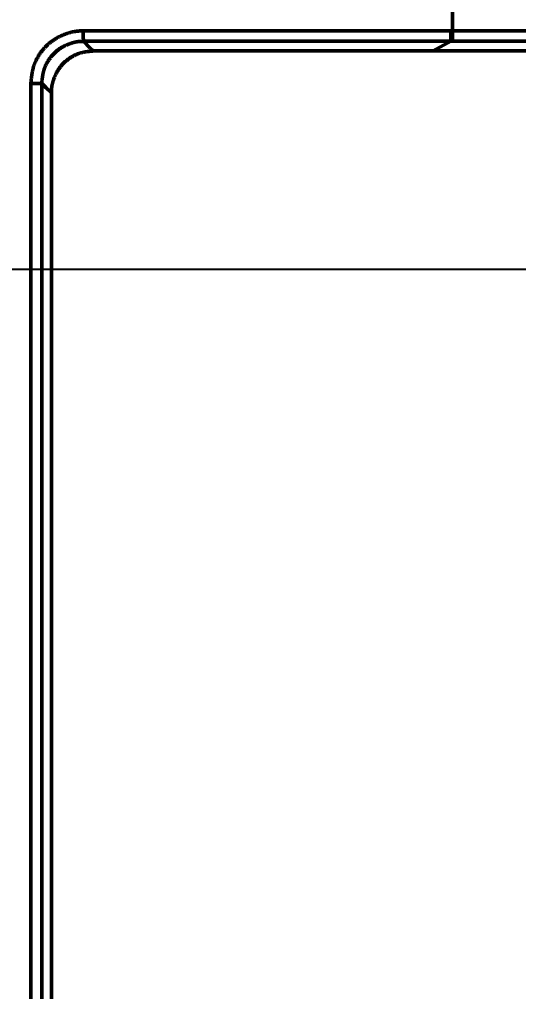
# Model space of a CAD drawing. Header units: millimetres. Extents: x -6033 to 120673, y -4970 to 90533.
# Drawn here: x 87177.98 to 87201.74, y 68647.49 to 68693.74 of the extents above; entities that cross this region are included whole.
import ezdxf
from ezdxf.enums import TextEntityAlignment as Align

# ---------------------------------------------------------------- set-up
doc = ezdxf.new("R2010")
doc.units = ezdxf.units.MM
doc.layers.get('DefPoints').update_dxf_attribs({"color": 250})
for name, color, linetype, lineweight in [('_ACM-A-ANNO-DIMS-c', 2, 'Continuous', 18), ('I-AR$0$I-SCOPE', 252, 'Continuous', 35), ('I-PLAN$0$_ACM-A-WALL-HACH', 251, 'Continuous', 9)]:
    doc.layers.add(name, color=color, linetype=linetype, lineweight=lineweight)
for name, color, linetype in [('I-CEILING$0$I-RCP-AIR', 64, 'Continuous'), ('I-CEILING$0$RC-Hatch【天花填充】', 251, 'Continuous'), ('I-FLOOR$0$I-FC-HATCH', 8, 'Continuous'), ('地坪', 7, 'Continuous'), ('天花', 7, 'Continuous')]:
    doc.layers.add(name, color=color, linetype=linetype)
doc.styles.add('_ACM-G-NOTES', font='arial.ttf')
doc.styles.add('I-CEILING$0$黑体', font='simhei.ttf', dxfattribs={"height": 600})
doc.dimstyles.new('_ACM-DIM-A_50', dxfattribs={"dimscale": 50, "dimtxt": 2.5, "dimasz": 1, "dimexe": 1.5, "dimexo": 1, "dimgap": 1, "dimtad": 1, "dimdec": 0, "dimrnd": 5, "dimzin": 1, "dimdsep": 46, "dimtxsty": '_ACM-G-NOTES', "dimblk": 'ARCHTICK', "dimcen": 2.5, "dimclrd": 256, "dimclre": 256, "dimclrt": 256, "dimadec": 3, "dimazin": 0, "dimtfac": 1, "dimtdec": 0, "dimtix": 1, "dimtmove": 0, "dimatfit": 3, "dimldrblk": 'DOTSMALL', "dimfxl": 5, "dimfxlon": 1, "dimlwd": 18, "dimlwe": 18, "dimarcsym": 0})

# ---------------------------------------------------------------- blocks, each defined once
blk = doc.blocks.new('I-AR')
at = {"layer": 'I-AR$0$I-SCOPE'}
h = blk.add_hatch(dxfattribs=at)
h.set_pattern_fill('ANSI31', color=256, scale=200)
h.paths.add_polyline_path([(63300, 72640), (66630, 72640), (66630, 70889.383), (90600, 70890), (90600, 66390), (96650, 66390), (96650, 24876.398), (18340, 24876.398), (18340, 66390), (48090, 66390), (48090, 72640), (51400, 72640), (51400, 72649.887), (52869.5, 72649.887), (52869.5, 72640), (55240, 72640), (55240, 72790), (59460, 72790), (59460, 72640), (61830.5, 72640), (61830.5, 72649.887), (63300, 72649.887)], flags=16)
h.paths.add_polyline_path([(7330, 0), (7330, -1770), (11180, -1770), (11180, 0), (18450, 0), (18450, 2900), (27550, 2900), (27550, 18090), (37037.331, 18090), (37037.331, 17350), (96200, 17350), (96200, 18120), (114640, 18120), (114640, 84500), (0, 84500), (0, 0)])
blk = doc.blocks.new('I-PLAN')
at = {"layer": 'I-PLAN$0$_ACM-A-WALL-HACH'}
h = blk.add_hatch(dxfattribs=at)
h.set_pattern_fill('ANSI31', color=256, scale=10, angle=45)
h.paths.add_polyline_path([(88260, 70790), (88260, 70890), (88030, 70890), (88030, 70790), (88230, 70790)], flags=17)
h.paths.add_polyline_path([(79671.546, 69390), (78155, 69390), (78155, 68990), (77955, 68990), (77955, 69590), (79671.546, 69590)], flags=17)
h.paths.add_polyline_path([(80271.546, 69390), (80271.546, 69590), (80780, 69590), (80780, 68990), (80580, 68990), (80580, 69390)], flags=17)
h.paths.add_polyline_path([(74580, 69590), (73930, 69590), (73930, 69390), (74580, 69390)])
h.paths.add_polyline_path([(68780, 69590), (69430, 69590), (69430, 69390), (68780, 69390)])
h.paths.add_polyline_path([(87280, 66490), (87480, 66490), (87480, 66390), (87280, 66390)])
h.paths.add_polyline_path([(82180, 68990), (82180, 69390), (84230, 69390), (84230, 66490), (84430, 66490), (84430, 69390), (85280, 69390), (85280, 69590), (81980, 69590), (81980, 68990)])
h.paths.add_polyline_path([(87480, 67390), (87480, 69390), (88280, 69390), (88280, 69590), (88080, 69590), (86480, 69590), (86480, 69390), (87280, 69390), (87280, 67390)], flags=17)
h.paths.add_polyline_path([(72130, 68170), (72130, 66490), (72330, 66490), (72330, 67870), (73130, 67870), (73130, 68070), (72330, 68070), (72330, 68170)])
h.paths.add_polyline_path([(71230, 68170), (71230, 66390), (71030, 66390), (71030, 67870), (70230, 67870), (70230, 68070), (71030, 68070), (71030, 68170)])
h.paths.add_polyline_path([(72130, 69070), (72330, 69070), (72330, 69390), (73030, 69390), (73030, 69590), (72130, 69590)])
h.paths.add_polyline_path([(71230, 69070), (71030, 69070), (71030, 69390), (70330, 69390), (70330, 69590), (71230, 69590)])
h.paths.add_polyline_path([(67800, 69490), (67830, 69490), (67830, 69590), (67800, 69590)], flags=17)
h.paths.add_polyline_path([(76755, 69590), (75180, 69590), (75180, 69390), (75330, 69390), (75330, 66390), (75530, 66390), (75530, 69390), (76555, 69390), (76555, 68990), (76755, 68990)])
h.paths.add_polyline_path([(68180, 69590), (68180, 69390), (68030, 69390), (68030, 66520), (67780, 66520), (67780, 66390), (67400, 66390), (67400, 66720), (67830, 66720), (67830, 69590)])
edge = h.paths.add_edge_path()
edge.add_line((89860, 70890), (88860, 70890))
edge.add_line((75530, 66520), (84230, 66520))
edge.add_line((75530, 66720), (84230, 66720))
blk = doc.blocks.new('I-CEILING$0$RPK-22-40FSNQS')
at = {"color": 0, "lineweight": 50}
for p, q in [((-239.456632, -98.98318), (-239.456632, -60.092556)), ((-238.958666, -98.965252), (-238.958666, -60.08462)), ((-238.500068, -81.310286), (-238.500068, -60.472714)), ((-238.500008, -82.326264), (-238.500068, -81.310286)), ((-239.456632, -81.406264), (-240.543404, -81.406264)), ((-238.958666, -81.48232), (-238.500008, -82.326264)), ((-238.500008, -98.506596), (-238.500008, -82.326264)), ((-238.63835, -98.644928), (-238.500008, -98.506596)), ((-238.958666, -98.965252), (-238.63835, -98.644928)), ((-236.76727, -100.764486), (-236.957648, -100.954898)), ((-236.500958, -100.49814), (-236.76727, -100.764486)), ((-150.999078, -100.49814), (-236.500958, -100.49814)), ((-236.957648, -101.4741), (-236.957648, -100.954898)), ((-236.957648, -100.954898), (-150.542358, -100.954898)), ((-150.542358, -101.4741), (-236.957648, -101.4741))]:
    blk.add_line(p, q, dxfattribs=at)
for points in [[(-239.456632, -81.406264), (-239.453548, -81.40626), (-239.450464, -81.406258), (-239.44738, -81.406254), (-239.444296, -81.406252), (-239.441212, -81.406248), (-239.43813, -81.406246), (-239.435048, -81.406242), (-239.431966, -81.40624), (-239.428886, -81.406236), (-239.425808, -81.406232), (-239.42273, -81.406228), (-239.419654, -81.406226), (-239.416578, -81.406222), (-239.413504, -81.406218), (-239.410432, -81.406212), (-239.407362, -81.406208), (-239.404294, -81.406204), (-239.401228, -81.406198), (-239.398164, -81.406194), (-239.395102, -81.406188), (-239.392044, -81.406182), (-239.388986, -81.406176), (-239.385932, -81.40617), (-239.38288, -81.406162), (-239.37983, -81.406156), (-239.376784, -81.406148), (-239.373742, -81.40614), (-239.370702, -81.406132), (-239.367666, -81.406124), (-239.364632, -81.406114), (-239.361602, -81.406106), (-239.358576, -81.406096), (-239.355554, -81.406086), (-239.352536, -81.406074), (-239.349522, -81.406064), (-239.346512, -81.406052), (-239.343506, -81.40604), (-239.340506, -81.406028), (-239.337508, -81.406016), (-239.334516, -81.406002), (-239.331528, -81.40599), (-239.328544, -81.405976), (-239.325566, -81.405962), (-239.322594, -81.405948), (-239.319626, -81.405932), (-239.316662, -81.405918), (-239.313706, -81.405902), (-239.310754, -81.405886), (-239.307806, -81.40587), (-239.304866, -81.405854), (-239.30193, -81.405836), (-239.299002, -81.40582), (-239.296078, -81.405802), (-239.293162, -81.405784), (-239.29025, -81.405766), (-239.287346, -81.405748), (-239.284448, -81.405728), (-239.281556, -81.40571), (-239.27867, -81.40569), (-239.275792, -81.405672), (-239.27292, -81.405652), (-239.270056, -81.405632), (-239.267198, -81.40561), (-239.264348, -81.40559), (-239.261506, -81.40557), (-239.25867, -81.405548), (-239.255842, -81.405526), (-239.253022, -81.405504), (-239.25021, -81.405482), (-239.247404, -81.40546), (-239.244608, -81.405438), (-239.24182, -81.405414), (-239.23904, -81.405392), (-239.236266, -81.405368), (-239.233504, -81.405344), (-239.230748, -81.40532), (-239.228002, -81.405296), (-239.225264, -81.405272), (-239.222534, -81.405246), (-239.219814, -81.40522), (-239.217102, -81.405196), (-239.2144, -81.40517), (-239.211706, -81.405144), (-239.209022, -81.405116), (-239.206348, -81.40509), (-239.203684, -81.405064), (-239.201028, -81.405036), (-239.198382, -81.405008), (-239.195746, -81.40498), (-239.19312, -81.404952), (-239.190504, -81.404924), (-239.187898, -81.404894), (-239.185302, -81.404866), (-239.182718, -81.404836), (-239.180144, -81.404806), (-239.17758, -81.404778), (-239.175026, -81.404746), (-239.172484, -81.404716), (-239.169952, -81.404686), (-239.16743, -81.404654), (-239.16492, -81.404624), (-239.162422, -81.404592), (-239.159934, -81.40456), (-239.157458, -81.404528), (-239.154994, -81.404496), (-239.15254, -81.404462), (-239.150098, -81.40443), (-239.147668, -81.404396), (-239.14525, -81.404364), (-239.142842, -81.40433), (-239.140448, -81.404296), (-239.138066, -81.404262), (-239.135696, -81.404228), (-239.133336, -81.404192), (-239.130992, -81.404158), (-239.128658, -81.404122), (-239.126336, -81.404088), (-239.124028, -81.404052), (-239.121732, -81.404016), (-239.119448, -81.40398), (-239.117178, -81.403944), (-239.114922, -81.403908), (-239.112678, -81.40387), (-239.110446, -81.403834), (-239.108228, -81.403796), (-239.106024, -81.40376), (-239.103832, -81.403722), (-239.101656, -81.403684), (-239.099492, -81.403646), (-239.09734, -81.403608), (-239.095204, -81.403568), (-239.09308, -81.40353), (-239.09097, -81.40349), (-239.088876, -81.403452), (-239.086794, -81.403412), (-239.084726, -81.403372), (-239.082672, -81.403332), (-239.080632, -81.403292), (-239.078606, -81.403252), (-239.076596, -81.40321), (-239.074598, -81.40317), (-239.072616, -81.403128), (-239.070648, -81.403086), (-239.068694, -81.403044), (-239.066756, -81.403002), (-239.06483, -81.40296), (-239.062922, -81.402918), (-239.061026, -81.402874), (-239.059146, -81.402832), (-239.057282, -81.402788), (-239.05543, -81.402744), (-239.053596, -81.4027), (-239.051776, -81.402656), (-239.049972, -81.402612), (-239.048184, -81.402566), (-239.04641, -81.402522), (-239.044652, -81.402476), (-239.04291, -81.402432), (-239.041184, -81.402386), (-239.039474, -81.40234), (-239.037778, -81.402294), (-239.0361, -81.402248), (-239.034438, -81.402202), (-239.032792, -81.402156), (-239.031162, -81.40211), (-239.02955, -81.402064), (-239.027952, -81.402018), (-239.026372, -81.401972), (-239.024808, -81.401926), (-239.023262, -81.40188), (-239.021732, -81.401832), (-239.020218, -81.401786), (-239.018722, -81.40174), (-239.017244, -81.401694), (-239.015782, -81.401648), (-239.014338, -81.4016), (-239.01291, -81.401554), (-239.0115, -81.401508), (-239.010108, -81.401462), (-239.008734, -81.401416), (-239.007376, -81.401372), (-239.006038, -81.401326), (-239.004716, -81.40128), (-239.003412, -81.401234), (-239.002126, -81.401188), (-239.000856, -81.401142), (-238.999606, -81.401098), (-238.998372, -81.401052), (-238.997156, -81.401004), (-238.995956, -81.400958), (-238.994774, -81.400912), (-238.993608, -81.400864), (-238.99246, -81.400816), (-238.99133, -81.400768), (-238.990216, -81.40072), (-238.98912, -81.400672), (-238.98804, -81.400622), (-238.986976, -81.400572), (-238.98593, -81.400522), (-238.9849, -81.40047), (-238.983886, -81.400418), (-238.98289, -81.400366), (-238.98191, -81.400312), (-238.980946, -81.400258), (-238.979998, -81.400202), (-238.979066, -81.400146), (-238.978152, -81.40009), (-238.977252, -81.400032), (-238.97637, -81.399972), (-238.975504, -81.399912), (-238.974854, -81.399866), (-238.974212, -81.399818), (-238.97358, -81.39977), (-238.972956, -81.399722), (-238.97234, -81.399672), (-238.971732, -81.399622), (-238.971132, -81.399572), (-238.970538, -81.399522), (-238.969952, -81.39947), (-238.969372, -81.39942), (-238.968798, -81.399368), (-238.96823, -81.399314), (-238.967668, -81.399262), (-238.967112, -81.399208), (-238.96656, -81.399156), (-238.966012, -81.399102), (-238.96547, -81.399048), (-238.96493, -81.398992), (-238.964396, -81.398938), (-238.963864, -81.398882), (-238.963336, -81.398828), (-238.96281, -81.398772), (-238.962286, -81.398716), (-238.961764, -81.398662), (-238.961246, -81.398606), (-238.96021, -81.398494), (-238.959696, -81.398438), (-238.95918, -81.398382), (-238.958666, -81.398324)], [(-239.456632, -81.490302), (-239.453548, -81.4903), (-239.450464, -81.490296), (-239.44738, -81.490294), (-239.444296, -81.49029), (-239.441212, -81.490288), (-239.43813, -81.490284), (-239.435048, -81.490282), (-239.431966, -81.490278), (-239.428886, -81.490274), (-239.425808, -81.490272), (-239.42273, -81.490268), (-239.419654, -81.490264), (-239.416578, -81.49026), (-239.413504, -81.490256), (-239.410432, -81.490252), (-239.407362, -81.490246), (-239.404294, -81.490242), (-239.401228, -81.490238), (-239.398164, -81.490232), (-239.395102, -81.490226), (-239.388986, -81.490214), (-239.385932, -81.490208), (-239.38288, -81.490202), (-239.37983, -81.490194), (-239.376784, -81.490186), (-239.373742, -81.490178), (-239.370702, -81.49017), (-239.367666, -81.490162), (-239.364632, -81.490154), (-239.361602, -81.490144), (-239.358576, -81.490134), (-239.355554, -81.490124), (-239.352536, -81.490114), (-239.349522, -81.490102), (-239.346512, -81.490092), (-239.343506, -81.49008), (-239.340506, -81.490068), (-239.337508, -81.490054), (-239.334516, -81.490042), (-239.331528, -81.490028), (-239.328544, -81.490014), (-239.325566, -81.49), (-239.322594, -81.489986), (-239.319626, -81.489972), (-239.316662, -81.489956), (-239.313706, -81.48994), (-239.310754, -81.489924), (-239.307806, -81.489908), (-239.304866, -81.489892), (-239.30193, -81.489876), (-239.299002, -81.489858), (-239.296078, -81.48984), (-239.293162, -81.489824), (-239.29025, -81.489804), (-239.287346, -81.489786), (-239.284448, -81.489768), (-239.281556, -81.489748), (-239.27867, -81.48973), (-239.275792, -81.48971), (-239.27292, -81.48969), (-239.270056, -81.48967), (-239.267198, -81.48965), (-239.264348, -81.489628), (-239.261506, -81.489608), (-239.25867, -81.489586), (-239.255842, -81.489564), (-239.253022, -81.489544), (-239.25021, -81.48952), (-239.247404, -81.489498), (-239.244608, -81.489476), (-239.24182, -81.489452), (-239.23904, -81.48943), (-239.236266, -81.489406), (-239.233504, -81.489382), (-239.230748, -81.489358), (-239.228002, -81.489332), (-239.225264, -81.489308), (-239.222534, -81.489284), (-239.219814, -81.489258), (-239.217102, -81.489232), (-239.2144, -81.489206), (-239.211706, -81.48918), (-239.209022, -81.489154), (-239.206348, -81.489126), (-239.203684, -81.4891), (-239.201028, -81.489072), (-239.198382, -81.489044), (-239.195746, -81.489016), (-239.19312, -81.488988), (-239.190504, -81.488958), (-239.187898, -81.48893), (-239.185302, -81.4889), (-239.182718, -81.48887), (-239.180144, -81.48884), (-239.17758, -81.48881), (-239.175026, -81.48878), (-239.172484, -81.48875), (-239.169952, -81.488718), (-239.16743, -81.488688), (-239.16492, -81.488656), (-239.162422, -81.488624), (-239.159934, -81.488592), (-239.157458, -81.48856), (-239.154994, -81.488526), (-239.15254, -81.488494), (-239.150098, -81.48846), (-239.147668, -81.488428), (-239.14525, -81.488394), (-239.142842, -81.48836), (-239.140448, -81.488326), (-239.138066, -81.488292), (-239.135696, -81.488256), (-239.133336, -81.488222), (-239.130992, -81.488186), (-239.128658, -81.488152), (-239.126336, -81.488116), (-239.124028, -81.48808), (-239.121732, -81.488044), (-239.119448, -81.488008), (-239.117178, -81.487972), (-239.114922, -81.487934), (-239.112678, -81.487898), (-239.110446, -81.48786), (-239.108228, -81.487822), (-239.106024, -81.487786), (-239.103832, -81.487748), (-239.101656, -81.48771), (-239.099492, -81.487672), (-239.09734, -81.487632), (-239.095204, -81.487594), (-239.09308, -81.487554), (-239.09097, -81.487516), (-239.088876, -81.487476), (-239.086794, -81.487436), (-239.084726, -81.487396), (-239.082672, -81.487356), (-239.080632, -81.487316), (-239.078606, -81.487274), (-239.076596, -81.487234), (-239.074598, -81.487192), (-239.072616, -81.48715), (-239.070648, -81.487108), (-239.068694, -81.487066), (-239.066756, -81.487024), (-239.06483, -81.486982), (-239.062922, -81.486938), (-239.061026, -81.486896), (-239.059146, -81.486852), (-239.057282, -81.486808), (-239.05543, -81.486764), (-239.053596, -81.48672), (-239.051776, -81.486676), (-239.049972, -81.48663), (-239.048184, -81.486586), (-239.04641, -81.48654), (-239.044652, -81.486494), (-239.04291, -81.486448), (-239.041184, -81.486402), (-239.039474, -81.486358), (-239.037778, -81.48631), (-239.0361, -81.486264), (-239.034438, -81.486218), (-239.032792, -81.486172), (-239.031162, -81.486126), (-239.02955, -81.486078), (-239.027952, -81.486032), (-239.026372, -81.485986), (-239.024808, -81.485938), (-239.023262, -81.485892), (-239.021732, -81.485844), (-239.020218, -81.485798), (-239.018722, -81.485752), (-239.017244, -81.485704), (-239.015782, -81.485658), (-239.014338, -81.485612), (-239.01291, -81.485564), (-239.0115, -81.485518), (-239.010108, -81.485472), (-239.008734, -81.485426), (-239.007376, -81.48538), (-239.006038, -81.485334), (-239.004716, -81.485288), (-239.003412, -81.485242), (-239.002126, -81.485196), (-239.000856, -81.48515), (-238.999606, -81.485104), (-238.998372, -81.485058), (-238.997156, -81.485012), (-238.995956, -81.484964), (-238.994774, -81.484918), (-238.993608, -81.48487), (-238.99246, -81.484822), (-238.99133, -81.484774), (-238.990216, -81.484726), (-238.98912, -81.484676), (-238.98804, -81.484628), (-238.986976, -81.484576), (-238.98593, -81.484526), (-238.9849, -81.484474), (-238.983886, -81.484422), (-238.98289, -81.48437), (-238.98191, -81.484316), (-238.980946, -81.48426), (-238.979998, -81.484206), (-238.979066, -81.48415), (-238.978152, -81.484092), (-238.977252, -81.484034), (-238.97637, -81.483974), (-238.975504, -81.483914), (-238.974854, -81.483866), (-238.974212, -81.48382), (-238.97358, -81.48377), (-238.972956, -81.483722), (-238.97234, -81.483672), (-238.971732, -81.483624), (-238.971132, -81.483572), (-238.970538, -81.483522), (-238.969952, -81.48347), (-238.969372, -81.483418), (-238.968798, -81.483366), (-238.96823, -81.483314), (-238.967668, -81.48326), (-238.967112, -81.483208), (-238.96656, -81.483154), (-238.966012, -81.4831), (-238.96547, -81.483044), (-238.96493, -81.48299), (-238.964396, -81.482934), (-238.963864, -81.48288), (-238.963334, -81.482824), (-238.96281, -81.482768), (-238.962286, -81.482712), (-238.961764, -81.482656), (-238.960728, -81.482544), (-238.96021, -81.482488), (-238.959696, -81.482432), (-238.95918, -81.482376), (-238.958666, -81.48232)], [(-238.500008, -98.506596), (-238.497848, -98.528966), (-238.495678, -98.551332), (-238.493488, -98.573694), (-238.491266, -98.596048), (-238.489, -98.61839), (-238.486684, -98.640718), (-238.484302, -98.66303), (-238.481848, -98.685322), (-238.47931, -98.707592), (-238.476676, -98.729838), (-238.473938, -98.752056), (-238.471084, -98.774244), (-238.468102, -98.796398), (-238.464986, -98.818516), (-238.46172, -98.840594), (-238.458296, -98.862634), (-238.454706, -98.884626), (-238.450934, -98.906574), (-238.446974, -98.928472), (-238.442814, -98.950316), (-238.438444, -98.972106), (-238.433852, -98.993836), (-238.429028, -99.015508), (-238.423962, -99.037114), (-238.418644, -99.058656), (-238.413062, -99.080128), (-238.407206, -99.101528), (-238.401066, -99.122854), (-238.394632, -99.144102), (-238.387892, -99.16527), (-238.380838, -99.186356), (-238.373474, -99.207356), (-238.365806, -99.228266), (-238.357838, -99.249086), (-238.349576, -99.269814), (-238.341026, -99.290444), (-238.332194, -99.310976), (-238.323084, -99.331404), (-238.313702, -99.35173), (-238.304056, -99.371948), (-238.294148, -99.392056), (-238.283984, -99.412052), (-238.273572, -99.431934), (-238.262916, -99.451696), (-238.25202, -99.471338), (-238.240894, -99.490858), (-238.229538, -99.510252), (-238.217962, -99.529516), (-238.20617, -99.54865), (-238.194166, -99.56765), (-238.181956, -99.586512), (-238.169548, -99.605236), (-238.156946, -99.623818), (-238.144156, -99.642256), (-238.131182, -99.660544), (-238.11803, -99.678684), (-238.104706, -99.696672), (-238.091218, -99.714504), (-238.077566, -99.732176), (-238.063762, -99.74969), (-238.049804, -99.76704), (-238.035694, -99.784224), (-238.021428, -99.801242), (-238.007, -99.818094), (-237.992412, -99.834778), (-237.977654, -99.85129), (-237.962728, -99.867632), (-237.94763, -99.883802), (-237.932354, -99.899798), (-237.916898, -99.91562), (-237.90126, -99.931266), (-237.885436, -99.946734), (-237.86942, -99.962022), (-237.853212, -99.977132), (-237.836808, -99.992062), (-237.820204, -100.006808), (-237.803396, -100.02137), (-237.786382, -100.035748), (-237.769158, -100.04994), (-237.751722, -100.063946), (-237.73407, -100.077762), (-237.716196, -100.091388), (-237.6981, -100.104824), (-237.679778, -100.118066), (-237.661226, -100.131116), (-237.64244, -100.14397), (-237.623418, -100.15663), (-237.604156, -100.16909), (-237.584652, -100.181354), (-237.5649, -100.193416), (-237.544902, -100.205278), (-237.524676, -100.216936), (-237.50424, -100.228386), (-237.483614, -100.239626), (-237.462816, -100.250652), (-237.441872, -100.261464), (-237.420796, -100.272056), (-237.399612, -100.282424), (-237.378336, -100.292568), (-237.356992, -100.302484), (-237.3356, -100.31217), (-237.314176, -100.32162), (-237.292744, -100.330834), (-237.271322, -100.339806), (-237.24993, -100.348536), (-237.22859, -100.35702), (-237.20732, -100.365256), (-237.18614, -100.373238), (-237.165072, -100.380964), (-237.144134, -100.388434), (-237.123346, -100.39564), (-237.10273, -100.402584), (-237.082306, -100.40926), (-237.06209, -100.415666), (-237.042106, -100.421798), (-237.022374, -100.427656), (-237.002912, -100.433232), (-236.983742, -100.438528), (-236.964882, -100.443536), (-236.946352, -100.448258), (-236.92817, -100.45269), (-236.910326, -100.45684), (-236.89281, -100.46072), (-236.87561, -100.464336), (-236.858714, -100.4677), (-236.84211, -100.47082), (-236.825788, -100.473708), (-236.809734, -100.476372), (-236.793938, -100.478824), (-236.778386, -100.48107), (-236.76307, -100.483122), (-236.747976, -100.484992), (-236.733092, -100.486684), (-236.718408, -100.488212), (-236.70391, -100.489586), (-236.689588, -100.490812), (-236.67543, -100.491904), (-236.661424, -100.49287), (-236.647558, -100.493718), (-236.633822, -100.49446), (-236.620202, -100.495104), (-236.606686, -100.495662), (-236.593266, -100.49614), (-236.579926, -100.496552), (-236.566658, -100.496906), (-236.553448, -100.49721), (-236.540284, -100.497478), (-236.527156, -100.497714), (-236.51405, -100.497932), (-236.500958, -100.49814)], [(-239.456632, -98.98318), (-239.453548, -98.983174), (-239.450464, -98.983166), (-239.44738, -98.98316), (-239.444296, -98.983154), (-239.441212, -98.983146), (-239.43813, -98.98314), (-239.435048, -98.983132), (-239.431966, -98.983126), (-239.428886, -98.983118), (-239.425808, -98.98311), (-239.42273, -98.983102), (-239.419654, -98.983094), (-239.416578, -98.983084), (-239.413504, -98.983074), (-239.410432, -98.983066), (-239.407362, -98.983054), (-239.404294, -98.983044), (-239.401228, -98.983032), (-239.398164, -98.983022), (-239.395102, -98.983008), (-239.392044, -98.982996), (-239.388986, -98.982982), (-239.385932, -98.982968), (-239.38288, -98.982952), (-239.37983, -98.982936), (-239.376784, -98.98292), (-239.373742, -98.982902), (-239.370702, -98.982884), (-239.367666, -98.982864), (-239.364632, -98.982844), (-239.361602, -98.982824), (-239.358576, -98.982802), (-239.355554, -98.982778), (-239.352536, -98.982754), (-239.349522, -98.98273), (-239.346512, -98.982704), (-239.343506, -98.982678), (-239.340506, -98.98265), (-239.337508, -98.982622), (-239.334516, -98.982592), (-239.331528, -98.982562), (-239.328544, -98.982532), (-239.325566, -98.9825), (-239.322594, -98.982468), (-239.319626, -98.982434), (-239.316662, -98.9824), (-239.313706, -98.982366), (-239.310754, -98.98233), (-239.307806, -98.982294), (-239.304866, -98.982256), (-239.30193, -98.982218), (-239.299002, -98.98218), (-239.296078, -98.98214), (-239.293162, -98.9821), (-239.29025, -98.98206), (-239.287346, -98.982018), (-239.284448, -98.981976), (-239.281556, -98.981934), (-239.27867, -98.98189), (-239.275792, -98.981846), (-239.27292, -98.981802), (-239.270056, -98.981756), (-239.267198, -98.98171), (-239.264348, -98.981664), (-239.261506, -98.981616), (-239.25867, -98.981568), (-239.255842, -98.98152), (-239.253022, -98.98147), (-239.25021, -98.98142), (-239.247404, -98.98137), (-239.244608, -98.981318), (-239.24182, -98.981266), (-239.239038, -98.981214), (-239.236266, -98.98116), (-239.233504, -98.981106), (-239.230748, -98.981052), (-239.228002, -98.980996), (-239.225262, -98.98094), (-239.222534, -98.980884), (-239.219814, -98.980828), (-239.217102, -98.98077), (-239.2144, -98.980712), (-239.211706, -98.980652), (-239.209022, -98.980592), (-239.206348, -98.980532), (-239.203684, -98.98047), (-239.201028, -98.98041), (-239.198382, -98.980346), (-239.195746, -98.980284), (-239.19312, -98.98022), (-239.190504, -98.980156), (-239.187898, -98.98009), (-239.185302, -98.980024), (-239.182718, -98.979958), (-239.180144, -98.979892), (-239.17758, -98.979824), (-239.175026, -98.979756), (-239.172484, -98.979686), (-239.169952, -98.979618), (-239.16743, -98.979548), (-239.16492, -98.979476), (-239.162422, -98.979406), (-239.159934, -98.979334), (-239.157458, -98.97926), (-239.154994, -98.979188), (-239.15254, -98.979114), (-239.150098, -98.97904), (-239.147668, -98.978964), (-239.14525, -98.97889), (-239.142844, -98.978814), (-239.140448, -98.978738), (-239.138066, -98.97866), (-239.135696, -98.978582), (-239.133338, -98.978504), (-239.130992, -98.978426), (-239.128658, -98.978346), (-239.126336, -98.978266), (-239.124028, -98.978186), (-239.121732, -98.978106), (-239.119448, -98.978024), (-239.117178, -98.977942), (-239.114922, -98.97786), (-239.112676, -98.977776), (-239.110446, -98.977694), (-239.108228, -98.97761), (-239.106024, -98.977524), (-239.103832, -98.97744), (-239.101654, -98.977354), (-239.09949, -98.977268), (-239.09734, -98.977182), (-239.095202, -98.977094), (-239.09308, -98.977006), (-239.09097, -98.976918), (-239.088874, -98.97683), (-239.086792, -98.97674), (-239.084724, -98.97665), (-239.08267, -98.97656), (-239.08063, -98.976468), (-239.078606, -98.976378), (-239.076594, -98.976286), (-239.074598, -98.976192), (-239.072614, -98.976098), (-239.070646, -98.976004), (-239.068694, -98.97591), (-239.066754, -98.975816), (-239.06483, -98.97572), (-239.06292, -98.975624), (-239.061026, -98.975526), (-239.059146, -98.975428), (-239.057282, -98.97533), (-239.055432, -98.975232), (-239.053596, -98.975132), (-239.051778, -98.975032), (-239.049974, -98.974932), (-239.048186, -98.974832), (-239.046412, -98.97473), (-239.044654, -98.974628), (-239.042914, -98.974526), (-239.041188, -98.974424), (-239.039478, -98.97432), (-239.037784, -98.974216), (-239.036106, -98.974114), (-239.034444, -98.97401), (-239.032798, -98.973906), (-239.031168, -98.9738), (-239.029556, -98.973696), (-239.027958, -98.973592), (-239.026378, -98.973486), (-239.024814, -98.973382), (-239.023268, -98.973278), (-239.021738, -98.973172), (-239.020224, -98.973068), (-239.018728, -98.972962), (-239.017248, -98.972858), (-239.015786, -98.972752), (-239.01434, -98.972648), (-239.012912, -98.972544), (-239.011502, -98.97244), (-239.010108, -98.972334), (-239.008734, -98.972232), (-239.007374, -98.972128), (-239.006034, -98.972024), (-239.004712, -98.97192), (-239.003406, -98.971816), (-239.002118, -98.971714), (-239.000848, -98.97161), (-238.999596, -98.971506), (-238.99836, -98.971402), (-238.997142, -98.971296), (-238.99594, -98.97119), (-238.994758, -98.971084), (-238.993592, -98.970978), (-238.992442, -98.97087), (-238.99131, -98.970762), (-238.990196, -98.970652), (-238.989098, -98.970542), (-238.988018, -98.97043), (-238.986954, -98.970318), (-238.985908, -98.970204), (-238.984878, -98.970088), (-238.983864, -98.96997), (-238.982868, -98.969852), (-238.98189, -98.969732), (-238.980928, -98.96961), (-238.979982, -98.969486), (-238.979052, -98.96936), (-238.97814, -98.96923), (-238.977246, -98.9691), (-238.976366, -98.968968), (-238.975504, -98.968834), (-238.974848, -98.968728), (-238.974202, -98.96862), (-238.973566, -98.968512), (-238.972938, -98.968402), (-238.972318, -98.968292), (-238.971708, -98.96818), (-238.971106, -98.968066), (-238.97051, -98.967952), (-238.969922, -98.967836), (-238.96934, -98.96772), (-238.968766, -98.967602), (-238.968198, -98.967484), (-238.967636, -98.967364), (-238.96708, -98.967244), (-238.966528, -98.967124), (-238.965982, -98.967002), (-238.96544, -98.96688), (-238.964902, -98.966756), (-238.964368, -98.966634), (-238.963838, -98.96651), (-238.963312, -98.966384), (-238.962788, -98.96626), (-238.962268, -98.966134), (-238.961748, -98.96601), (-238.961232, -98.965884), (-238.960716, -98.965758), (-238.960202, -98.965632), (-238.95969, -98.965504), (-238.959178, -98.965378), (-238.958666, -98.965252)], [(-238.958666, -98.965252), (-238.958488, -98.977968), (-238.958302, -98.990694), (-238.958096, -99.003444), (-238.957862, -99.016228), (-238.957592, -99.029058), (-238.957276, -99.041946), (-238.956902, -99.054902), (-238.956464, -99.067938), (-238.955952, -99.081064), (-238.955356, -99.094294), (-238.954668, -99.107638), (-238.953876, -99.121108), (-238.952974, -99.134716), (-238.95195, -99.148472), (-238.950796, -99.162388), (-238.949502, -99.176476), (-238.94806, -99.190746), (-238.94646, -99.20521), (-238.944692, -99.21988), (-238.942748, -99.234768), (-238.940618, -99.249886), (-238.938292, -99.265242), (-238.935764, -99.28085), (-238.93302, -99.29672), (-238.930052, -99.312866), (-238.926854, -99.329296), (-238.923414, -99.346026), (-238.919722, -99.363062), (-238.91577, -99.38042), (-238.911548, -99.398108), (-238.906942, -99.416554), (-238.902048, -99.435338), (-238.896868, -99.45444), (-238.891404, -99.47384), (-238.885658, -99.493518), (-238.879636, -99.513454), (-238.873338, -99.533628), (-238.866768, -99.55402), (-238.85993, -99.574608), (-238.852824, -99.595374), (-238.845454, -99.616296), (-238.837822, -99.637354), (-238.829934, -99.658528), (-238.82179, -99.6798), (-238.813394, -99.701146), (-238.804748, -99.72255), (-238.795854, -99.743988), (-238.786718, -99.76544), (-238.77734, -99.786888), (-238.767722, -99.808312), (-238.75787, -99.829688), (-238.747784, -99.851), (-238.73747, -99.872226), (-238.726928, -99.893346), (-238.716162, -99.91434), (-238.705174, -99.935188), (-238.693966, -99.955868), (-238.682544, -99.976362), (-238.670908, -99.996648), (-238.659062, -100.016708), (-238.647008, -100.036522), (-238.63475, -100.056094), (-238.622284, -100.075424), (-238.609616, -100.094516), (-238.596746, -100.113372), (-238.583674, -100.131998), (-238.570404, -100.150396), (-238.556934, -100.168568), (-238.543268, -100.186518), (-238.529408, -100.20425), (-238.515352, -100.221766), (-238.501104, -100.23907), (-238.486664, -100.256164), (-238.472032, -100.273054), (-238.457214, -100.28974), (-238.442206, -100.306226), (-238.427014, -100.322518), (-238.411636, -100.338616), (-238.396074, -100.354524), (-238.38033, -100.370246), (-238.364406, -100.385784), (-238.3483, -100.401142), (-238.332018, -100.416322), (-238.315558, -100.43133), (-238.298924, -100.446166), (-238.282114, -100.460836), (-238.265132, -100.475342), (-238.247978, -100.489686), (-238.230654, -100.503874), (-238.21316, -100.517906), (-238.1955, -100.531786), (-238.177674, -100.54551), (-238.159686, -100.55907), (-238.14154, -100.572462), (-238.123236, -100.585682), (-238.104778, -100.59872), (-238.08617, -100.611576), (-238.067414, -100.62424), (-238.048514, -100.63671), (-238.02947, -100.648976), (-238.010286, -100.661036), (-237.990966, -100.672884), (-237.971512, -100.684512), (-237.951926, -100.695918), (-237.932212, -100.707092), (-237.912374, -100.718034), (-237.892412, -100.728734), (-237.87233, -100.739188), (-237.85213, -100.749388), (-237.831818, -100.759334), (-237.811392, -100.769016), (-237.790858, -100.778428), (-237.77022, -100.787566), (-237.749476, -100.796426), (-237.728634, -100.805), (-237.707694, -100.813282), (-237.686658, -100.82127), (-237.665532, -100.828954), (-237.644316, -100.83633), (-237.623014, -100.843394), (-237.60163, -100.850142), (-237.580162, -100.85658), (-237.558618, -100.862722), (-237.537, -100.868576), (-237.515308, -100.874156), (-237.493548, -100.879468), (-237.47172, -100.884526), (-237.449828, -100.889338), (-237.427874, -100.893918), (-237.405862, -100.898274), (-237.383796, -100.902418), (-237.361676, -100.90636), (-237.339504, -100.91011), (-237.317288, -100.91368), (-237.295026, -100.917078), (-237.272722, -100.92032), (-237.25038, -100.92341), (-237.228, -100.926364), (-237.205588, -100.92919), (-237.183146, -100.931898), (-237.160674, -100.934502), (-237.13818, -100.937008), (-237.115662, -100.93943), (-237.093124, -100.941778), (-237.07057, -100.944062), (-237.048002, -100.946292), (-237.025424, -100.948482), (-237.002836, -100.950638), (-236.980244, -100.952772), (-236.957648, -100.954898)], [(-236.957648, -101.4741), (-236.985838, -101.471388), (-237.014024, -101.468664), (-237.042204, -101.465912), (-237.070374, -101.46312), (-237.09853, -101.460276), (-237.126668, -101.457364), (-237.154786, -101.454374), (-237.182878, -101.45129), (-237.210944, -101.4481), (-237.23898, -101.444792), (-237.26698, -101.44135), (-237.294942, -101.437762), (-237.322862, -101.434014), (-237.350738, -101.430096), (-237.378566, -101.42599), (-237.406342, -101.421686), (-237.434062, -101.417168), (-237.461724, -101.412426), (-237.489322, -101.407444), (-237.516856, -101.402212), (-237.54432, -101.396712), (-237.571712, -101.390936), (-237.599028, -101.384866), (-237.626266, -101.37849), (-237.653418, -101.371798), (-237.680486, -101.364772), (-237.707464, -101.357402), (-237.734348, -101.349674), (-237.761134, -101.341574), (-237.787822, -101.33309), (-237.814404, -101.32421), (-237.84088, -101.314938), (-237.867246, -101.305284), (-237.893498, -101.295252), (-237.919632, -101.28485), (-237.945644, -101.274084), (-237.971532, -101.262962), (-237.99729, -101.251492), (-238.022918, -101.239678), (-238.04841, -101.22753), (-238.073764, -101.215054), (-238.098976, -101.202256), (-238.124042, -101.189144), (-238.148958, -101.175724), (-238.173722, -101.162004), (-238.198328, -101.147992), (-238.222776, -101.133692), (-238.24706, -101.119114), (-238.271176, -101.104262), (-238.295124, -101.089146), (-238.318896, -101.07377), (-238.342492, -101.058144), (-238.365906, -101.042274), (-238.389136, -101.026164), (-238.412178, -101.009826), (-238.435028, -100.993264), (-238.457684, -100.976484), (-238.48014, -100.959496), (-238.502396, -100.942304), (-238.524446, -100.924918), (-238.546286, -100.907342), (-238.567916, -100.889572), (-238.589334, -100.871606), (-238.610538, -100.853438), (-238.631526, -100.835068), (-238.652298, -100.816488), (-238.67285, -100.797696), (-238.693182, -100.778686), (-238.713292, -100.759456), (-238.733178, -100.740002), (-238.752838, -100.72032), (-238.772272, -100.700404), (-238.791476, -100.680252), (-238.81045, -100.65986), (-238.829194, -100.639222), (-238.847702, -100.618336), (-238.865974, -100.597198), (-238.884012, -100.575802), (-238.901808, -100.554148), (-238.919366, -100.532226), (-238.936682, -100.510038), (-238.953754, -100.487576), (-238.97058, -100.464838), (-238.98716, -100.441818), (-239.00349, -100.418516), (-239.019572, -100.394922), (-239.035402, -100.371038), (-239.050976, -100.346856), (-239.066298, -100.322374), (-239.081362, -100.297586), (-239.096166, -100.272496), (-239.11071, -100.247122), (-239.124988, -100.22149), (-239.138996, -100.195624), (-239.152734, -100.169552), (-239.166194, -100.143296), (-239.179374, -100.116884), (-239.192272, -100.09034), (-239.204882, -100.063688), (-239.217204, -100.036956), (-239.22923, -100.010168), (-239.24096, -99.983348), (-239.252388, -99.956522), (-239.263512, -99.929718), (-239.274328, -99.902956), (-239.284834, -99.876266), (-239.295022, -99.84967), (-239.304894, -99.823194), (-239.314442, -99.796866), (-239.323666, -99.770708), (-239.33256, -99.744746), (-239.341122, -99.719004), (-239.349346, -99.69351), (-239.357232, -99.66829), (-239.364774, -99.643364), (-239.371968, -99.618762), (-239.378812, -99.594508), (-239.385302, -99.570628), (-239.391434, -99.547144), (-239.397206, -99.524084), (-239.402496, -99.501984), (-239.407448, -99.480296), (-239.412076, -99.459008), (-239.41639, -99.438106), (-239.420402, -99.417576), (-239.424126, -99.397402), (-239.42757, -99.377572), (-239.430748, -99.358068), (-239.43367, -99.33888), (-239.436348, -99.31999), (-239.438796, -99.301386), (-239.441022, -99.283054), (-239.44304, -99.26498), (-239.44486, -99.247146), (-239.446496, -99.229542), (-239.447956, -99.212152), (-239.449254, -99.194962), (-239.450402, -99.177958), (-239.45141, -99.161124), (-239.452292, -99.144448), (-239.453056, -99.127914), (-239.453716, -99.111508), (-239.454284, -99.095218), (-239.45477, -99.079028), (-239.455186, -99.062922), (-239.455546, -99.046888), (-239.455858, -99.03091), (-239.456136, -99.014976), (-239.45639, -98.99907), (-239.456632, -98.98318)]]:
    blk.add_lwpolyline(points, dxfattribs=at)
blk = doc.blocks.new('I-CEILING')
at = {"layer": 'I-CEILING$0$RC-Hatch【天花填充】'}
h = blk.add_hatch(dxfattribs=at)
h.set_pattern_fill('_USER', color=256, scale=600, double=1, pattern_type=0)
h.set_pattern_definition([(0, (81980, 70481.47), (0, 600), []), (90, (81980, 70481.47), (-600, 4e-14), [])])
h.paths.add_polyline_path([(84430, 69390), (85280, 69390), (85280, 69590), (81980, 69590), (81980, 69090), (80780, 69090), (80780, 69590), (77955, 69590), (77955, 69090), (76755, 69090), (76755, 69590), (66630, 69590), (66630, 70790), (88030, 70790), (88030, 69590), (86480, 69590), (86480, 69390), (87280, 69390), (87280, 66390), (85430, 66390), (85430, 66490), (84430, 66490)])
at = {"layer": 'I-CEILING$0$I-RCP-AIR', "rotation": 269.9999999882699}
blk.add_blockref('I-CEILING$0$RPK-22-40FSNQS', (87280, 68453.738, 3000), dxfattribs=at)
at = {"layer": 'I-CEILING$0$I-RCP-AIR', "style": 'I-CEILING$0$黑体'}
for tag, p in [('R', (61966.358, 71748.905)), ('R', (61966.358, 66925.235)), ('R', (51736.068, 63924.766)), ('R', (62976.068, 63924.766)), ('S', (56433.591, 63065))]:
    blk.add_attdef(tag, text='', height=100, dxfattribs=at).set_placement(p, align=Align.MIDDLE_CENTER)
blk = doc.blocks.new('I-FLOOR')
at = {"layer": 'I-FLOOR$0$I-FC-HATCH'}
h = blk.add_hatch(dxfattribs=at)
h.set_pattern_fill('_USER', color=256, scale=600, double=1, pattern_type=0)
h.set_pattern_definition([(0, (85280, 69590), (0, 600), []), (90, (85280, 69590), (-600, 4e-14), [])])
h.paths.add_polyline_path([(84430, 69390), (85280, 69390), (85280, 69590), (81980, 69590), (81980, 69090), (80780, 69090), (80780, 69590), (77955, 69590), (77955, 69090), (76755, 69090), (76755, 69590), (66630, 69590), (66630, 70790), (88030, 70790), (88030, 69590), (86480, 69590), (86480, 69390), (87280, 69390), (87280, 66390), (85430, 66390), (85430, 66490), (84430, 66490)])
blk = doc.blocks.new('_ArchTick')
at = {"color": 0, "linetype": 'ByBlock', "const_width": 0.15}
blk.add_lwpolyline([(-0.5, -0.5), (0.5, 0.5)], dxfattribs=at)
blk = doc.blocks.new('*D236')
at = {"layer": '_ACM-A-ANNO-DIMS-c', "lineweight": 18, "transparency": 16777216}
for p, q in [((86747.261, 69390), (86422.261, 69390)), ((86497.261, 67926.5), (86497.261, 69390)), ((86747.261, 67926.5), (86422.261, 67926.5))]:
    blk.add_line(p, q, dxfattribs=at)
at = {"layer": 'DefPoints', "color": 0, "transparency": 16777216}
for p in [(86497.261, 69390), (87342.05, 69390), (87342.05, 67926.5)]:
    blk.add_point(p, dxfattribs=at)
at = {"layer": '_ACM-A-ANNO-DIMS-c', "lineweight": 18, "transparency": 16777216, "xscale": 50, "yscale": 50, "zscale": 50}
for p, rotation in [((86497.261, 69390), 90), ((86497.261, 67926.5), 270)]:
    blk.add_blockref('_ArchTick', p, dxfattribs=dict(at, rotation=rotation))
at = {"layer": '_ACM-A-ANNO-DIMS-c', "transparency": 16777216, "insert": (86383.439, 68658.25), "char_height": 125, "attachment_point": 5, "rotation": 90, "style": '_ACM-G-NOTES'}
blk.add_mtext('1465', dxfattribs=at)
blk = doc.blocks.new('_DotSmall')
at = {"color": 0, "linetype": 'ByBlock', "const_width": 0.5}
blk.add_lwpolyline([(-0.0625, 0, 1), (0.0625, 0, 1)], format="xyb", close=True, dxfattribs=at)

msp = doc.modelspace()

# ---------------------------------------------------------------- block references
for name in ['I-AR', 'I-PLAN']:
    msp.add_blockref(name, (0, 0))

# ---------------------------------------------------------------- next in the draw order: block references
at = {"layer": '天花'}
msp.add_blockref('I-CEILING', (0, 0), dxfattribs=at)

# ---------------------------------------------------------------- next in the draw order: block references
at = {"layer": '地坪'}
msp.add_blockref('I-FLOOR', (0, 0), dxfattribs=at)

# ---------------------------------------------------------------- next in the draw order: dimensions: what is measured, and where the dimension line sits
at = {"layer": '_ACM-A-ANNO-DIMS-c'}
dim = msp.add_linear_dim(base=(86497.260511325, 69390), p1=(87342.050366476, 67926.5), p2=(87342.050366476, 69390), angle=90, dimstyle='_ACM-DIM-A_50', override={"dimzin": 8}, dxfattribs=at)
dim.commit()
dim.dimension.update_dxf_attribs({"geometry": '*D236', "text_midpoint": (86383.43888786, 68658.25)})

doc.saveas('drawing.dxf')
